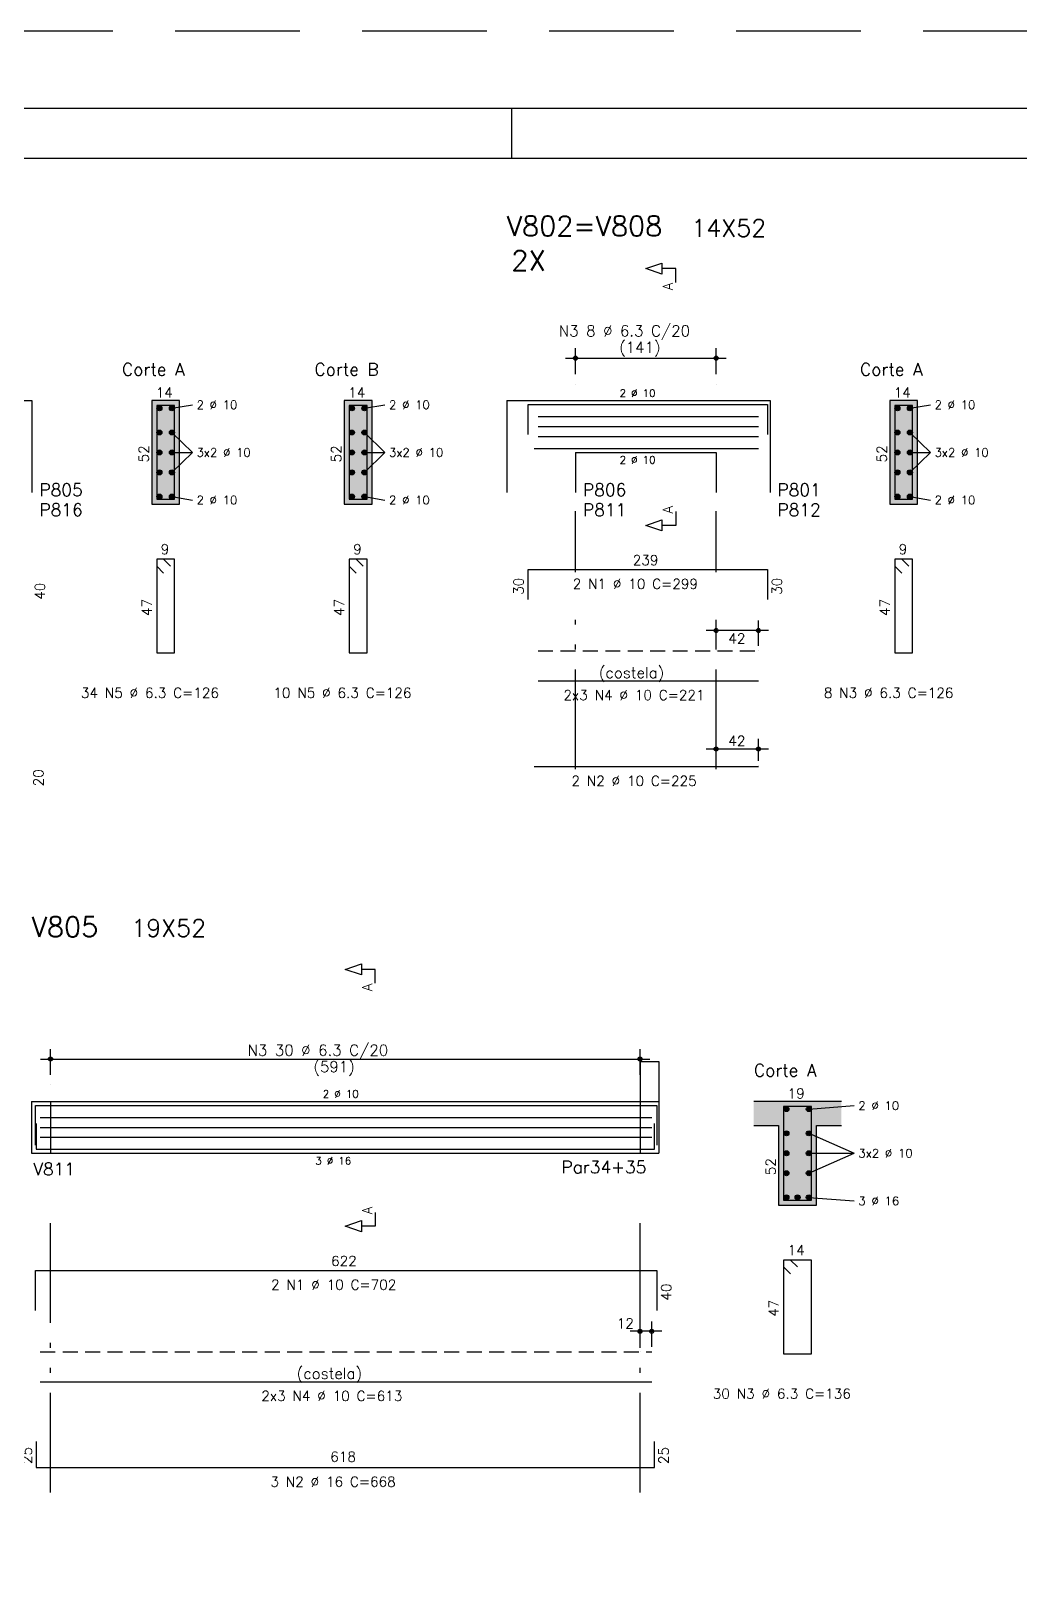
# Model space of a CAD drawing. Extents: x -1.9 to 86, y -1.5 to 61.
# Drawn here: x 24.41 to 44.23, y 29.66 to 60.95 of the extents above; entities that cross this region are included whole.
import ezdxf

# ---------------------------------------------------------------- set-up
doc = ezdxf.new("R2010")
doc.units = 0
doc.header["$MEASUREMENT"] = 0
for name, pattern in [('ESTILO_TQS_0001', [0.45, 0.3, -0.15]), ('ESTILO_TQS_0004', [3.3, 2, -0.4, 0.05, -0.4, 0.05, -0.4]), ('HIDDEN', [0.375, 0.25, -0.125])]:
    doc.linetypes.add(name, pattern=pattern)
doc.layers.get('0').update_dxf_attribs({"linetype": 'CONTINUOUS'})
doc.layers.get('Defpoints').update_dxf_attribs({"linetype": 'CONTINUOUS'})
for name, color, linetype in [('ARQ_FOLHA', 7, 'CONTINUOUS'), ('PENA_01', 1, 'CONTINUOUS'), ('PENA_02', 2, 'CONTINUOUS'), ('PENA_03', 3, 'CONTINUOUS'), ('PENA_04', 4, 'CONTINUOUS'), ('PENA_05', 5, 'CONTINUOUS'), ('PENA_06', 6, 'CONTINUOUS'), ('PENA_10', 253, 'CONTINUOUS')]:
    doc.layers.add(name, color=color, linetype=linetype)
doc.styles.get("Standard").update_dxf_attribs({"font": 'ROMANS.SHX'})

# ---------------------------------------------------------------- blocks, each defined once
blk = doc.blocks.new('FOLHA A1 - 841 X 594')
at = {"layer": 'ARQ_FOLHA', "color": 1}
blk.add_line((-500.5, 584), (-500.5, 594), dxfattribs=at)
for points in [[(-841, 0), (0, 0), (0, 594), (-841, 594)], [(-816, 10), (-10, 10), (-10, 584), (-816, 584)]]:
    blk.add_lwpolyline(points, close=True, dxfattribs=at)
at = {"layer": 'Defpoints', "color": 8, "linetype": 'HIDDEN', "ltscale": 100}
blk.add_lwpolyline([(-860.5, 609.5), (-860.5, -15.5), (19.5, -15.5), (19.5, 609.5)], close=True, dxfattribs=at)
blk = doc.blocks.new('*U24')
blk.add_blockref('FOLHA A1 - 841 X 594', (0, 0))

msp = doc.modelspace()

# ---------------------------------------------------------------- linework, layer by layer
at = {"layer": 'PENA_01', "linetype": 'Continuous'}
for p, q in [((35.326, 54.074), (35.326, 54.594)), ((38.146, 54.074), (38.146, 54.594)), ((35.126, 54.394), (38.346, 54.394)), ((27.233, 53.389), (27.643, 53.459)), ((31.093, 53.389), (31.503, 53.459)), ((42.031, 53.389), (42.441, 53.459)), ((27.233, 52.904), (27.643, 52.504)), ((31.093, 52.904), (31.503, 52.504)), ((42.031, 52.904), (42.441, 52.504)), ((27.233, 52.104), (27.643, 52.504)), ((27.233, 52.504), (27.643, 52.504)), ((31.093, 52.104), (31.503, 52.504)), ((31.093, 52.504), (31.503, 52.504)), ((42.031, 52.104), (42.441, 52.504)), ((42.031, 52.504), (42.441, 52.504)), ((27.233, 51.619), (27.643, 51.549)), ((31.093, 51.619), (31.503, 51.549)), ((42.031, 51.619), (42.441, 51.549)), ((39.194, 48.934), (37.946, 48.934)), ((37.946, 46.559), (39.194, 46.559)), ((24.799, 40.022), (24.799, 40.542)), ((36.619, 40.022), (36.619, 40.542)), ((24.599, 40.342), (36.819, 40.342)), ((24.419, 39.492), (24.799, 39.492)), ((24.799, 39.492), (24.799, 38.452)), ((36.619, 39.492), (36.619, 38.452)), ((36.619, 39.492), (36.999, 39.492)), ((40.004, 39.337), (40.914, 39.407)), ((40.004, 38.852), (40.914, 38.452)), ((24.419, 38.452), (24.799, 38.452)), ((36.619, 38.452), (36.999, 38.452)), ((40.004, 38.052), (40.914, 38.452)), ((40.004, 38.452), (40.914, 38.452)), ((40.004, 37.567), (40.914, 37.497)), ((37.055, 34.882), (36.419, 34.882))]:
    msp.add_line(p, q, dxfattribs=at)
at = {"layer": 'PENA_01', "linetype": 'ESTILO_TQS_0004'}
for p, q in [((35.326, 50.101), (35.326, 51.324)), ((38.146, 50.101), (38.146, 51.324)), ((35.326, 46.151), (35.326, 49.217)), ((38.146, 46.151), (38.146, 49.217)), ((24.799, 31.652), (24.799, 37.272)), ((36.619, 31.652), (36.619, 37.272))]:
    msp.add_line(p, q, dxfattribs=at)
at = {"layer": 'PENA_02', "linetype": 'Continuous'}
for centre, radius in [((35.326, 54.394), 0.0416), ((35.326, 54.394), 0.0208), ((38.146, 54.394), 0.0416), ((38.146, 54.394), 0.0208), ((38.146, 48.934), 0.04), ((38.146, 48.934), 0.02), ((38.994, 48.934), 0.04), ((38.994, 48.934), 0.02), ((38.146, 46.559), 0.04), ((38.146, 46.559), 0.02), ((38.994, 46.559), 0.04), ((38.994, 46.559), 0.02), ((24.799, 40.342), 0.0416), ((36.619, 40.342), 0.0416), ((24.799, 40.342), 0.0208), ((36.619, 40.342), 0.0208), ((36.619, 34.882), 0.04), ((36.619, 34.882), 0.02), ((36.855, 34.882), 0.04), ((36.855, 34.882), 0.02)]:
    msp.add_circle(centre, radius, dxfattribs=at)
at = {"layer": 'PENA_03', "linetype": 'Continuous'}
for p, q in [((35.326, 53.874), (35.326, 53.874)), ((38.146, 53.874), (38.146, 53.874)), ((23.748, 53.544), (24.428, 53.544)), ((24.428, 53.544), (24.428, 52.504)), ((27.388, 53.544), (26.828, 53.544)), ((26.828, 53.544), (26.828, 51.464)), ((27.388, 51.464), (27.388, 53.544)), ((31.248, 53.544), (30.688, 53.544)), ((30.688, 53.544), (30.688, 51.464)), ((31.248, 51.464), (31.248, 53.544)), ((33.946, 53.544), (33.946, 52.504)), ((33.946, 53.544), (35.326, 53.544)), ((35.326, 53.544), (38.146, 53.544)), ((38.146, 53.544), (39.226, 53.544)), ((39.226, 53.544), (39.226, 52.504)), ((42.186, 53.544), (41.626, 53.544)), ((41.626, 53.544), (41.626, 51.464)), ((42.186, 51.464), (42.186, 53.544)), ((24.428, 52.504), (24.428, 51.704)), ((33.946, 52.504), (33.946, 51.704)), ((35.326, 52.504), (38.146, 52.504)), ((35.326, 52.504), (35.326, 51.704)), ((38.146, 52.504), (38.146, 51.704)), ((39.226, 52.504), (39.226, 51.704)), ((26.828, 51.464), (27.388, 51.464)), ((30.688, 51.464), (31.248, 51.464)), ((41.626, 51.464), (42.186, 51.464)), ((38.146, 48.624), (38.146, 49.134)), ((38.994, 48.624), (38.994, 49.134)), ((38.146, 48.524), (38.146, 48.524)), ((38.994, 48.524), (38.994, 48.524)), ((38.146, 46.319), (38.146, 46.759)), ((38.994, 46.319), (38.994, 46.759)), ((38.146, 46.219), (38.146, 46.219)), ((38.994, 46.219), (38.994, 46.219)), ((36.619, 40.292), (36.619, 38.452)), ((36.619, 40.292), (36.999, 40.292)), ((36.999, 40.292), (36.999, 38.452)), ((24.799, 39.822), (24.799, 39.822)), ((36.619, 39.822), (36.619, 39.822)), ((24.419, 39.492), (24.419, 38.452)), ((24.419, 39.492), (24.419, 38.452)), ((24.419, 39.492), (24.419, 38.452)), ((24.419, 39.492), (24.799, 39.492)), ((24.799, 39.492), (36.619, 39.492)), ((24.799, 39.492), (24.799, 38.452)), ((36.619, 39.492), (36.619, 38.452)), ((36.999, 39.492), (36.999, 38.452)), ((40.659, 39.492), (38.899, 39.492)), ((38.899, 39.012), (39.399, 39.012)), ((39.399, 39.012), (39.399, 37.412)), ((40.159, 37.412), (40.159, 39.012)), ((40.159, 39.012), (40.659, 39.012)), ((24.419, 38.452), (24.799, 38.452)), ((24.799, 38.452), (36.619, 38.452)), ((36.619, 38.452), (36.999, 38.452)), ((39.399, 37.412), (40.159, 37.412)), ((36.619, 34.572), (36.619, 35.082)), ((36.855, 34.572), (36.855, 35.082)), ((36.619, 34.472), (36.619, 34.472)), ((36.855, 34.472), (36.855, 34.472))]:
    msp.add_line(p, q, dxfattribs=at)
for points in [[(37.336, 55.914), (37.336, 56.19), (37.059, 56.19), (37.059, 56.08), (36.736, 56.19), (37.059, 56.301), (37.059, 56.19)], [(37.336, 51.319), (37.336, 51.042), (37.059, 51.042), (37.059, 50.931), (36.736, 51.042), (37.059, 51.152), (37.059, 51.042)], [(31.309, 41.862), (31.309, 42.139), (31.032, 42.139), (31.032, 42.028), (30.709, 42.139), (31.032, 42.25), (31.032, 42.139)], [(31.309, 37.267), (31.309, 36.99), (31.032, 36.99), (31.032, 36.879), (30.709, 36.99), (31.032, 37.101), (31.032, 36.99)]]:
    msp.add_lwpolyline(points, dxfattribs=at)
for centre in [(26.983, 53.389), (27.233, 53.389), (30.843, 53.389), (31.093, 53.389), (41.781, 53.389), (42.031, 53.389), (26.983, 52.904), (27.233, 52.904), (30.843, 52.904), (31.093, 52.904), (41.781, 52.904), (42.031, 52.904), (26.983, 52.504), (27.233, 52.504), (30.843, 52.504), (31.093, 52.504), (41.781, 52.504), (42.031, 52.504), (26.983, 52.104), (27.233, 52.104), (30.843, 52.104), (31.093, 52.104), (41.781, 52.104), (42.031, 52.104), (26.983, 51.619), (27.233, 51.619), (30.843, 51.619), (31.093, 51.619), (41.781, 51.619), (42.031, 51.619), (39.554, 39.337), (40.004, 39.337), (39.554, 38.852), (40.004, 38.852), (39.554, 38.452), (40.004, 38.452), (39.554, 38.052), (40.004, 38.052), (39.554, 37.567), (39.779, 37.567), (40.004, 37.567)]:
    msp.add_circle(centre, 0.05, dxfattribs=at)
for points in [[(27.033, 53.389), (26.958, 53.432), (26.936, 53.406)], [(27.033, 53.389), (26.936, 53.406), (26.936, 53.371)], [(27.033, 53.389), (26.936, 53.371), (26.958, 53.345)], [(27.033, 53.389), (26.992, 53.438), (26.958, 53.432)], [(27.033, 53.389), (26.958, 53.345), (26.992, 53.339)], [(27.033, 53.389), (27.022, 53.421), (26.992, 53.438)], [(27.033, 53.389), (26.992, 53.339), (27.022, 53.356)], [(27.033, 53.389), (27.022, 53.356), (27.033, 53.389)], [(27.283, 53.389), (27.208, 53.432), (27.186, 53.406)], [(27.283, 53.389), (27.186, 53.406), (27.186, 53.371)], [(27.283, 53.389), (27.186, 53.371), (27.208, 53.345)], [(27.283, 53.389), (27.242, 53.438), (27.208, 53.432)], [(27.283, 53.389), (27.208, 53.345), (27.242, 53.339)], [(27.283, 53.389), (27.272, 53.421), (27.242, 53.438)], [(27.283, 53.389), (27.242, 53.339), (27.272, 53.356)], [(27.283, 53.389), (27.272, 53.356), (27.283, 53.389)], [(30.893, 53.389), (30.818, 53.432), (30.796, 53.406)], [(30.893, 53.389), (30.796, 53.406), (30.796, 53.371)], [(30.893, 53.389), (30.796, 53.371), (30.818, 53.345)], [(30.893, 53.389), (30.852, 53.438), (30.818, 53.432)], [(30.893, 53.389), (30.818, 53.345), (30.852, 53.339)], [(30.893, 53.389), (30.882, 53.421), (30.852, 53.438)], [(30.893, 53.389), (30.852, 53.339), (30.882, 53.356)], [(30.893, 53.389), (30.882, 53.356), (30.893, 53.389)], [(31.143, 53.389), (31.068, 53.432), (31.046, 53.406)], [(31.143, 53.389), (31.046, 53.406), (31.046, 53.371)], [(31.143, 53.389), (31.046, 53.371), (31.068, 53.345)], [(31.143, 53.389), (31.102, 53.438), (31.068, 53.432)], [(31.143, 53.389), (31.068, 53.345), (31.102, 53.339)], [(31.143, 53.389), (31.132, 53.421), (31.102, 53.438)], [(31.143, 53.389), (31.102, 53.339), (31.132, 53.356)], [(31.143, 53.389), (31.132, 53.356), (31.143, 53.389)], [(41.831, 53.389), (41.756, 53.432), (41.734, 53.406)], [(41.831, 53.389), (41.734, 53.406), (41.734, 53.371)], [(41.831, 53.389), (41.734, 53.371), (41.756, 53.345)], [(41.831, 53.389), (41.789, 53.438), (41.756, 53.432)], [(41.831, 53.389), (41.756, 53.345), (41.789, 53.339)], [(41.831, 53.389), (41.819, 53.421), (41.789, 53.438)], [(41.831, 53.389), (41.789, 53.339), (41.819, 53.356)], [(41.831, 53.389), (41.819, 53.356), (41.831, 53.389)], [(42.081, 53.389), (42.006, 53.432), (41.984, 53.406)], [(42.081, 53.389), (41.984, 53.406), (41.984, 53.371)], [(42.081, 53.389), (41.984, 53.371), (42.006, 53.345)], [(42.081, 53.389), (42.039, 53.438), (42.006, 53.432)], [(42.081, 53.389), (42.006, 53.345), (42.039, 53.339)], [(42.081, 53.389), (42.069, 53.421), (42.039, 53.438)], [(42.081, 53.389), (42.039, 53.339), (42.069, 53.356)], [(42.081, 53.389), (42.069, 53.356), (42.081, 53.389)], [(27.033, 52.904), (26.958, 52.947), (26.936, 52.921)], [(27.033, 52.904), (26.936, 52.921), (26.936, 52.886)], [(27.033, 52.904), (26.936, 52.886), (26.958, 52.86)], [(27.033, 52.904), (26.992, 52.953), (26.958, 52.947)], [(27.033, 52.904), (26.958, 52.86), (26.992, 52.854)], [(27.033, 52.904), (27.022, 52.936), (26.992, 52.953)], [(27.033, 52.904), (26.992, 52.854), (27.022, 52.871)], [(27.033, 52.904), (27.022, 52.871), (27.033, 52.904)], [(27.283, 52.904), (27.208, 52.947), (27.186, 52.921)], [(27.283, 52.904), (27.186, 52.921), (27.186, 52.886)], [(27.283, 52.904), (27.186, 52.886), (27.208, 52.86)], [(27.283, 52.904), (27.242, 52.953), (27.208, 52.947)], [(27.283, 52.904), (27.208, 52.86), (27.242, 52.854)], [(27.283, 52.904), (27.272, 52.936), (27.242, 52.953)], [(27.283, 52.904), (27.242, 52.854), (27.272, 52.871)], [(27.283, 52.904), (27.272, 52.871), (27.283, 52.904)], [(30.893, 52.904), (30.818, 52.947), (30.796, 52.921)], [(30.893, 52.904), (30.796, 52.921), (30.796, 52.886)], [(30.893, 52.904), (30.796, 52.886), (30.818, 52.86)], [(30.893, 52.904), (30.852, 52.953), (30.818, 52.947)], [(30.893, 52.904), (30.818, 52.86), (30.852, 52.854)], [(30.893, 52.904), (30.882, 52.936), (30.852, 52.953)], [(30.893, 52.904), (30.852, 52.854), (30.882, 52.871)], [(30.893, 52.904), (30.882, 52.871), (30.893, 52.904)], [(31.143, 52.904), (31.068, 52.947), (31.046, 52.921)], [(31.143, 52.904), (31.046, 52.921), (31.046, 52.886)], [(31.143, 52.904), (31.046, 52.886), (31.068, 52.86)], [(31.143, 52.904), (31.102, 52.953), (31.068, 52.947)], [(31.143, 52.904), (31.068, 52.86), (31.102, 52.854)], [(31.143, 52.904), (31.132, 52.936), (31.102, 52.953)], [(31.143, 52.904), (31.102, 52.854), (31.132, 52.871)], [(31.143, 52.904), (31.132, 52.871), (31.143, 52.904)], [(41.831, 52.904), (41.756, 52.947), (41.734, 52.921)], [(41.831, 52.904), (41.734, 52.921), (41.734, 52.886)], [(41.831, 52.904), (41.734, 52.886), (41.756, 52.86)], [(41.831, 52.904), (41.789, 52.953), (41.756, 52.947)], [(41.831, 52.904), (41.756, 52.86), (41.789, 52.854)], [(41.831, 52.904), (41.819, 52.936), (41.789, 52.953)], [(41.831, 52.904), (41.789, 52.854), (41.819, 52.871)], [(41.831, 52.904), (41.819, 52.871), (41.831, 52.904)], [(42.081, 52.904), (42.006, 52.947), (41.984, 52.921)], [(42.081, 52.904), (41.984, 52.921), (41.984, 52.886)], [(42.081, 52.904), (41.984, 52.886), (42.006, 52.86)], [(42.081, 52.904), (42.039, 52.953), (42.006, 52.947)], [(42.081, 52.904), (42.006, 52.86), (42.039, 52.854)], [(42.081, 52.904), (42.069, 52.936), (42.039, 52.953)], [(42.081, 52.904), (42.039, 52.854), (42.069, 52.871)], [(42.081, 52.904), (42.069, 52.871), (42.081, 52.904)], [(27.033, 52.504), (26.958, 52.547), (26.936, 52.521)], [(27.033, 52.504), (26.936, 52.521), (26.936, 52.486)], [(27.033, 52.504), (26.936, 52.486), (26.958, 52.46)], [(27.033, 52.504), (26.992, 52.553), (26.958, 52.547)], [(27.033, 52.504), (26.958, 52.46), (26.992, 52.454)], [(27.033, 52.504), (27.022, 52.536), (26.992, 52.553)], [(27.033, 52.504), (26.992, 52.454), (27.022, 52.471)], [(27.033, 52.504), (27.022, 52.471), (27.033, 52.504)], [(27.283, 52.504), (27.208, 52.547), (27.186, 52.521)], [(27.283, 52.504), (27.186, 52.521), (27.186, 52.486)], [(27.283, 52.504), (27.186, 52.486), (27.208, 52.46)], [(27.283, 52.504), (27.242, 52.553), (27.208, 52.547)], [(27.283, 52.504), (27.208, 52.46), (27.242, 52.454)], [(27.283, 52.504), (27.272, 52.536), (27.242, 52.553)], [(27.283, 52.504), (27.242, 52.454), (27.272, 52.471)], [(27.283, 52.504), (27.272, 52.471), (27.283, 52.504)], [(30.893, 52.504), (30.818, 52.547), (30.796, 52.521)], [(30.893, 52.504), (30.796, 52.521), (30.796, 52.486)], [(30.893, 52.504), (30.796, 52.486), (30.818, 52.46)], [(30.893, 52.504), (30.852, 52.553), (30.818, 52.547)], [(30.893, 52.504), (30.818, 52.46), (30.852, 52.454)], [(30.893, 52.504), (30.882, 52.536), (30.852, 52.553)], [(30.893, 52.504), (30.852, 52.454), (30.882, 52.471)], [(30.893, 52.504), (30.882, 52.471), (30.893, 52.504)], [(31.143, 52.504), (31.068, 52.547), (31.046, 52.521)], [(31.143, 52.504), (31.046, 52.521), (31.046, 52.486)], [(31.143, 52.504), (31.046, 52.486), (31.068, 52.46)], [(31.143, 52.504), (31.102, 52.553), (31.068, 52.547)], [(31.143, 52.504), (31.068, 52.46), (31.102, 52.454)], [(31.143, 52.504), (31.132, 52.536), (31.102, 52.553)], [(31.143, 52.504), (31.102, 52.454), (31.132, 52.471)], [(31.143, 52.504), (31.132, 52.471), (31.143, 52.504)], [(41.831, 52.504), (41.756, 52.547), (41.734, 52.521)], [(41.831, 52.504), (41.734, 52.521), (41.734, 52.486)], [(41.831, 52.504), (41.734, 52.486), (41.756, 52.46)], [(41.831, 52.504), (41.789, 52.553), (41.756, 52.547)], [(41.831, 52.504), (41.756, 52.46), (41.789, 52.454)], [(41.831, 52.504), (41.819, 52.536), (41.789, 52.553)], [(41.831, 52.504), (41.789, 52.454), (41.819, 52.471)], [(41.831, 52.504), (41.819, 52.471), (41.831, 52.504)], [(42.081, 52.504), (42.006, 52.547), (41.984, 52.521)], [(42.081, 52.504), (41.984, 52.521), (41.984, 52.486)], [(42.081, 52.504), (41.984, 52.486), (42.006, 52.46)], [(42.081, 52.504), (42.039, 52.553), (42.006, 52.547)], [(42.081, 52.504), (42.006, 52.46), (42.039, 52.454)], [(42.081, 52.504), (42.069, 52.536), (42.039, 52.553)], [(42.081, 52.504), (42.039, 52.454), (42.069, 52.471)], [(42.081, 52.504), (42.069, 52.471), (42.081, 52.504)], [(27.033, 52.104), (26.958, 52.147), (26.936, 52.121)], [(27.033, 52.104), (26.936, 52.121), (26.936, 52.086)], [(27.033, 52.104), (26.936, 52.086), (26.958, 52.06)], [(27.033, 52.104), (26.992, 52.153), (26.958, 52.147)], [(27.033, 52.104), (26.958, 52.06), (26.992, 52.054)], [(27.033, 52.104), (27.022, 52.136), (26.992, 52.153)], [(27.033, 52.104), (26.992, 52.054), (27.022, 52.071)], [(27.033, 52.104), (27.022, 52.071), (27.033, 52.104)], [(27.283, 52.104), (27.208, 52.147), (27.186, 52.121)], [(27.283, 52.104), (27.186, 52.121), (27.186, 52.086)], [(27.283, 52.104), (27.186, 52.086), (27.208, 52.06)], [(27.283, 52.104), (27.242, 52.153), (27.208, 52.147)], [(27.283, 52.104), (27.208, 52.06), (27.242, 52.054)], [(27.283, 52.104), (27.272, 52.136), (27.242, 52.153)], [(27.283, 52.104), (27.242, 52.054), (27.272, 52.071)], [(27.283, 52.104), (27.272, 52.071), (27.283, 52.104)], [(30.893, 52.104), (30.818, 52.147), (30.796, 52.121)], [(30.893, 52.104), (30.796, 52.121), (30.796, 52.086)], [(30.893, 52.104), (30.796, 52.086), (30.818, 52.06)], [(30.893, 52.104), (30.852, 52.153), (30.818, 52.147)], [(30.893, 52.104), (30.818, 52.06), (30.852, 52.054)], [(30.893, 52.104), (30.882, 52.136), (30.852, 52.153)], [(30.893, 52.104), (30.852, 52.054), (30.882, 52.071)], [(30.893, 52.104), (30.882, 52.071), (30.893, 52.104)], [(31.143, 52.104), (31.068, 52.147), (31.046, 52.121)], [(31.143, 52.104), (31.046, 52.121), (31.046, 52.086)], [(31.143, 52.104), (31.046, 52.086), (31.068, 52.06)], [(31.143, 52.104), (31.102, 52.153), (31.068, 52.147)], [(31.143, 52.104), (31.068, 52.06), (31.102, 52.054)], [(31.143, 52.104), (31.132, 52.136), (31.102, 52.153)], [(31.143, 52.104), (31.102, 52.054), (31.132, 52.071)], [(31.143, 52.104), (31.132, 52.071), (31.143, 52.104)], [(41.831, 52.104), (41.756, 52.147), (41.734, 52.121)], [(41.831, 52.104), (41.734, 52.121), (41.734, 52.086)], [(41.831, 52.104), (41.734, 52.086), (41.756, 52.06)], [(41.831, 52.104), (41.789, 52.153), (41.756, 52.147)], [(41.831, 52.104), (41.756, 52.06), (41.789, 52.054)], [(41.831, 52.104), (41.819, 52.136), (41.789, 52.153)], [(41.831, 52.104), (41.789, 52.054), (41.819, 52.071)], [(41.831, 52.104), (41.819, 52.071), (41.831, 52.104)], [(42.081, 52.104), (42.006, 52.147), (41.984, 52.121)], [(42.081, 52.104), (41.984, 52.121), (41.984, 52.086)], [(42.081, 52.104), (41.984, 52.086), (42.006, 52.06)], [(42.081, 52.104), (42.039, 52.153), (42.006, 52.147)], [(42.081, 52.104), (42.006, 52.06), (42.039, 52.054)], [(42.081, 52.104), (42.069, 52.136), (42.039, 52.153)], [(42.081, 52.104), (42.039, 52.054), (42.069, 52.071)], [(42.081, 52.104), (42.069, 52.071), (42.081, 52.104)], [(27.033, 51.619), (26.958, 51.662), (26.936, 51.636)], [(27.033, 51.619), (26.936, 51.636), (26.936, 51.601)], [(27.033, 51.619), (26.992, 51.668), (26.958, 51.662)], [(27.033, 51.619), (27.022, 51.651), (26.992, 51.668)], [(27.283, 51.619), (27.208, 51.662), (27.186, 51.636)], [(27.283, 51.619), (27.186, 51.636), (27.186, 51.601)], [(27.283, 51.619), (27.242, 51.668), (27.208, 51.662)], [(27.283, 51.619), (27.272, 51.651), (27.242, 51.668)], [(30.893, 51.619), (30.818, 51.662), (30.796, 51.636)], [(30.893, 51.619), (30.796, 51.636), (30.796, 51.601)], [(30.893, 51.619), (30.852, 51.668), (30.818, 51.662)], [(30.893, 51.619), (30.882, 51.651), (30.852, 51.668)], [(31.143, 51.619), (31.068, 51.662), (31.046, 51.636)], [(31.143, 51.619), (31.046, 51.636), (31.046, 51.601)], [(31.143, 51.619), (31.102, 51.668), (31.068, 51.662)], [(31.143, 51.619), (31.132, 51.651), (31.102, 51.668)], [(41.831, 51.619), (41.756, 51.662), (41.734, 51.636)], [(41.831, 51.619), (41.734, 51.636), (41.734, 51.601)], [(41.831, 51.619), (41.789, 51.668), (41.756, 51.662)], [(41.831, 51.619), (41.819, 51.651), (41.789, 51.668)], [(42.081, 51.619), (42.006, 51.662), (41.984, 51.636)], [(42.081, 51.619), (41.984, 51.636), (41.984, 51.601)], [(42.081, 51.619), (42.039, 51.668), (42.006, 51.662)], [(42.081, 51.619), (42.069, 51.651), (42.039, 51.668)], [(27.033, 51.619), (26.936, 51.601), (26.958, 51.575)], [(27.033, 51.619), (26.958, 51.575), (26.992, 51.569)], [(27.033, 51.619), (26.992, 51.569), (27.022, 51.586)], [(27.033, 51.619), (27.022, 51.586), (27.033, 51.619)], [(27.283, 51.619), (27.186, 51.601), (27.208, 51.575)], [(27.283, 51.619), (27.208, 51.575), (27.242, 51.569)], [(27.283, 51.619), (27.242, 51.569), (27.272, 51.586)], [(27.283, 51.619), (27.272, 51.586), (27.283, 51.619)], [(30.893, 51.619), (30.796, 51.601), (30.818, 51.575)], [(30.893, 51.619), (30.818, 51.575), (30.852, 51.569)], [(30.893, 51.619), (30.852, 51.569), (30.882, 51.586)], [(30.893, 51.619), (30.882, 51.586), (30.893, 51.619)], [(31.143, 51.619), (31.046, 51.601), (31.068, 51.575)], [(31.143, 51.619), (31.068, 51.575), (31.102, 51.569)], [(31.143, 51.619), (31.102, 51.569), (31.132, 51.586)], [(31.143, 51.619), (31.132, 51.586), (31.143, 51.619)], [(41.831, 51.619), (41.734, 51.601), (41.756, 51.575)], [(41.831, 51.619), (41.756, 51.575), (41.789, 51.569)], [(41.831, 51.619), (41.789, 51.569), (41.819, 51.586)], [(41.831, 51.619), (41.819, 51.586), (41.831, 51.619)], [(42.081, 51.619), (41.984, 51.601), (42.006, 51.575)], [(42.081, 51.619), (42.006, 51.575), (42.039, 51.569)], [(42.081, 51.619), (42.039, 51.569), (42.069, 51.586)], [(42.081, 51.619), (42.069, 51.586), (42.081, 51.619)], [(39.604, 39.337), (39.529, 39.38), (39.507, 39.354)], [(39.604, 39.337), (39.507, 39.354), (39.507, 39.32)], [(39.604, 39.337), (39.507, 39.32), (39.529, 39.294)], [(39.604, 39.337), (39.563, 39.386), (39.529, 39.38)], [(39.604, 39.337), (39.529, 39.294), (39.563, 39.288)], [(39.604, 39.337), (39.593, 39.369), (39.563, 39.386)], [(39.604, 39.337), (39.563, 39.288), (39.593, 39.305)], [(39.604, 39.337), (39.593, 39.305), (39.604, 39.337)], [(40.054, 39.337), (39.979, 39.38), (39.957, 39.354)], [(40.054, 39.337), (39.957, 39.354), (39.957, 39.32)], [(40.054, 39.337), (39.957, 39.32), (39.979, 39.294)], [(40.054, 39.337), (40.013, 39.386), (39.979, 39.38)], [(40.054, 39.337), (39.979, 39.294), (40.013, 39.288)], [(40.054, 39.337), (40.043, 39.369), (40.013, 39.386)], [(40.054, 39.337), (40.013, 39.288), (40.043, 39.305)], [(40.054, 39.337), (40.043, 39.305), (40.054, 39.337)], [(39.604, 38.852), (39.529, 38.895), (39.507, 38.869)], [(39.604, 38.852), (39.507, 38.869), (39.507, 38.835)], [(39.604, 38.852), (39.507, 38.835), (39.529, 38.809)], [(39.604, 38.852), (39.563, 38.901), (39.529, 38.895)], [(39.604, 38.852), (39.529, 38.809), (39.563, 38.803)], [(39.604, 38.852), (39.593, 38.884), (39.563, 38.901)], [(39.604, 38.852), (39.563, 38.803), (39.593, 38.82)], [(39.604, 38.852), (39.593, 38.82), (39.604, 38.852)], [(40.054, 38.852), (39.979, 38.895), (39.957, 38.869)], [(40.054, 38.852), (39.957, 38.869), (39.957, 38.835)], [(40.054, 38.852), (39.957, 38.835), (39.979, 38.809)], [(40.054, 38.852), (40.013, 38.901), (39.979, 38.895)], [(40.054, 38.852), (39.979, 38.809), (40.013, 38.803)], [(40.054, 38.852), (40.043, 38.884), (40.013, 38.901)], [(40.054, 38.852), (40.013, 38.803), (40.043, 38.82)], [(40.054, 38.852), (40.043, 38.82), (40.054, 38.852)], [(39.604, 38.452), (39.529, 38.495), (39.507, 38.469)], [(39.604, 38.452), (39.563, 38.501), (39.529, 38.495)], [(39.604, 38.452), (39.593, 38.484), (39.563, 38.501)], [(40.054, 38.452), (39.979, 38.495), (39.957, 38.469)], [(40.054, 38.452), (40.013, 38.501), (39.979, 38.495)], [(40.054, 38.452), (40.043, 38.484), (40.013, 38.501)], [(39.604, 38.452), (39.507, 38.469), (39.507, 38.435)], [(39.604, 38.452), (39.507, 38.435), (39.529, 38.409)], [(39.604, 38.452), (39.529, 38.409), (39.563, 38.403)], [(39.604, 38.452), (39.563, 38.403), (39.593, 38.42)], [(39.604, 38.452), (39.593, 38.42), (39.604, 38.452)], [(40.054, 38.452), (39.957, 38.469), (39.957, 38.435)], [(40.054, 38.452), (39.957, 38.435), (39.979, 38.409)], [(40.054, 38.452), (39.979, 38.409), (40.013, 38.403)], [(40.054, 38.452), (40.013, 38.403), (40.043, 38.42)], [(40.054, 38.452), (40.043, 38.42), (40.054, 38.452)], [(39.604, 38.052), (39.529, 38.095), (39.507, 38.069)], [(39.604, 38.052), (39.507, 38.069), (39.507, 38.035)], [(39.604, 38.052), (39.507, 38.035), (39.529, 38.009)], [(39.604, 38.052), (39.563, 38.101), (39.529, 38.095)], [(39.604, 38.052), (39.529, 38.009), (39.563, 38.003)], [(39.604, 38.052), (39.593, 38.084), (39.563, 38.101)], [(39.604, 38.052), (39.563, 38.003), (39.593, 38.02)], [(39.604, 38.052), (39.593, 38.02), (39.604, 38.052)], [(40.054, 38.052), (39.979, 38.095), (39.957, 38.069)], [(40.054, 38.052), (39.957, 38.069), (39.957, 38.035)], [(40.054, 38.052), (39.957, 38.035), (39.979, 38.009)], [(40.054, 38.052), (40.013, 38.101), (39.979, 38.095)], [(40.054, 38.052), (39.979, 38.009), (40.013, 38.003)], [(40.054, 38.052), (40.043, 38.084), (40.013, 38.101)], [(40.054, 38.052), (40.013, 38.003), (40.043, 38.02)], [(40.054, 38.052), (40.043, 38.02), (40.054, 38.052)], [(39.604, 37.567), (39.529, 37.61), (39.507, 37.584)], [(39.604, 37.567), (39.507, 37.584), (39.507, 37.55)], [(39.604, 37.567), (39.507, 37.55), (39.529, 37.524)], [(39.604, 37.567), (39.563, 37.616), (39.529, 37.61)], [(39.604, 37.567), (39.529, 37.524), (39.563, 37.518)], [(39.604, 37.567), (39.593, 37.599), (39.563, 37.616)], [(39.604, 37.567), (39.563, 37.518), (39.593, 37.535)], [(39.604, 37.567), (39.593, 37.535), (39.604, 37.567)], [(39.829, 37.567), (39.754, 37.61), (39.732, 37.584)], [(39.829, 37.567), (39.732, 37.584), (39.732, 37.55)], [(39.829, 37.567), (39.732, 37.55), (39.754, 37.524)], [(39.829, 37.567), (39.788, 37.616), (39.754, 37.61)], [(39.829, 37.567), (39.754, 37.524), (39.788, 37.518)], [(39.829, 37.567), (39.818, 37.599), (39.788, 37.616)], [(39.829, 37.567), (39.788, 37.518), (39.818, 37.535)], [(39.829, 37.567), (39.818, 37.535), (39.829, 37.567)], [(40.054, 37.567), (39.979, 37.61), (39.957, 37.584)], [(40.054, 37.567), (39.957, 37.584), (39.957, 37.55)], [(40.054, 37.567), (39.957, 37.55), (39.979, 37.524)], [(40.054, 37.567), (40.013, 37.616), (39.979, 37.61)], [(40.054, 37.567), (39.979, 37.524), (40.013, 37.518)], [(40.054, 37.567), (40.043, 37.599), (40.013, 37.616)], [(40.054, 37.567), (40.013, 37.518), (40.043, 37.535)], [(40.054, 37.567), (40.043, 37.535), (40.054, 37.567)]]:
    msp.add_solid(points, dxfattribs=at)
at = {"layer": 'PENA_04', "linetype": 'Continuous'}
for p, q in [((34.374, 52.864), (34.374, 53.464)), ((34.374, 53.464), (39.174, 53.464)), ((34.574, 53.224), (38.994, 53.224)), ((39.174, 53.464), (39.174, 52.864)), ((34.574, 53.024), (38.994, 53.024)), ((34.494, 52.584), (38.994, 52.584)), ((34.574, 52.824), (38.994, 52.824)), ((24.495, 38.612), (24.495, 39.412)), ((24.495, 39.412), (36.955, 39.412)), ((24.595, 39.172), (36.855, 39.172)), ((36.955, 39.412), (36.955, 38.612)), ((24.509, 39.052), (24.509, 38.532)), ((24.595, 38.972), (36.855, 38.972)), ((36.909, 38.532), (36.909, 39.052)), ((24.509, 38.532), (36.909, 38.532)), ((24.595, 38.772), (36.855, 38.772))]:
    msp.add_line(p, q, dxfattribs=at)
for points in [[(26.928, 53.444), (26.928, 51.564), (27.288, 51.564), (27.288, 53.444), (26.928, 53.444)], [(30.788, 53.444), (30.788, 51.564), (31.148, 51.564), (31.148, 53.444), (30.788, 53.444)], [(41.726, 53.444), (41.726, 51.564), (42.086, 51.564), (42.086, 53.444), (41.726, 53.444)], [(39.499, 39.392), (39.499, 37.512), (40.059, 37.512), (40.059, 39.392), (39.499, 39.392)]]:
    msp.add_lwpolyline(points, dxfattribs=at)
at = {"layer": 'PENA_05', "linetype": 'Continuous'}
for p, q in [((27.068, 50.364), (26.928, 50.364)), ((26.928, 50.364), (26.928, 48.484)), ((27.288, 50.364), (26.928, 50.364)), ((26.928, 50.364), (26.928, 50.224)), ((26.928, 50.224), (27.068, 50.084)), ((27.208, 50.224), (27.068, 50.364)), ((27.288, 48.484), (27.288, 50.364)), ((30.928, 50.364), (30.788, 50.364)), ((30.788, 50.364), (30.788, 48.484)), ((31.148, 50.364), (30.788, 50.364)), ((30.788, 50.364), (30.788, 50.224)), ((30.788, 50.224), (30.928, 50.084)), ((31.068, 50.224), (30.928, 50.364)), ((31.148, 48.484), (31.148, 50.364)), ((34.374, 49.554), (34.374, 50.154)), ((34.374, 50.154), (39.174, 50.154)), ((39.174, 50.154), (39.174, 49.554)), ((41.866, 50.364), (41.726, 50.364)), ((41.726, 50.364), (41.726, 48.484)), ((42.086, 50.364), (41.726, 50.364)), ((41.726, 50.364), (41.726, 50.224)), ((41.726, 50.224), (41.866, 50.084)), ((42.006, 50.224), (41.866, 50.364)), ((42.086, 48.484), (42.086, 50.364)), ((26.928, 48.484), (27.288, 48.484)), ((30.788, 48.484), (31.148, 48.484)), ((41.726, 48.484), (42.086, 48.484)), ((34.574, 47.924), (38.994, 47.924)), ((34.494, 46.204), (38.994, 46.204)), ((39.639, 36.312), (39.499, 36.312)), ((39.499, 36.312), (39.499, 34.432)), ((40.059, 36.312), (39.499, 36.312)), ((39.499, 36.312), (39.499, 36.172)), ((39.779, 36.172), (39.639, 36.312)), ((40.059, 34.432), (40.059, 36.312)), ((24.495, 35.302), (24.495, 36.102)), ((24.495, 36.102), (36.955, 36.102)), ((36.955, 36.102), (36.955, 35.302)), ((39.499, 36.172), (39.639, 36.032)), ((39.499, 34.432), (40.059, 34.432)), ((24.595, 33.872), (36.855, 33.872)), ((24.509, 32.672), (24.509, 32.152)), ((36.909, 32.152), (36.909, 32.672)), ((24.509, 32.152), (36.909, 32.152))]:
    msp.add_line(p, q, dxfattribs=at)
at = {"layer": 'PENA_06', "linetype": 'ESTILO_TQS_0001'}
for p, q in [((34.574, 48.524), (38.994, 48.524)), ((24.595, 34.472), (36.855, 34.472))]:
    msp.add_line(p, q, dxfattribs=at)
at = {"layer": 'PENA_10', "linetype": 'Continuous'}
for points in [[(27.388, 51.464), (27.388, 53.544), (26.828, 53.544)], [(27.388, 51.464), (26.828, 53.544), (26.828, 51.464)], [(31.248, 51.464), (31.248, 53.544), (30.688, 53.544)], [(31.248, 51.464), (30.688, 53.544), (30.688, 51.464)], [(42.186, 51.464), (42.186, 53.544), (41.626, 53.544)], [(42.186, 51.464), (41.626, 53.544), (41.626, 51.464)], [(27.388, 51.464), (26.828, 51.464), (27.388, 51.464)], [(31.248, 51.464), (30.688, 51.464), (31.248, 51.464)], [(42.186, 51.464), (41.626, 51.464), (42.186, 51.464)], [(38.899, 39.492), (38.899, 39.012), (39.399, 39.012)], [(38.899, 39.492), (39.399, 39.012), (40.659, 39.492)], [(39.399, 39.012), (40.159, 39.012), (40.659, 39.492)], [(40.159, 39.012), (40.659, 39.012), (40.659, 39.492)], [(39.399, 37.412), (40.159, 37.412), (39.399, 39.012)], [(40.159, 37.412), (40.159, 39.012), (39.399, 39.012)]]:
    msp.add_solid(points, dxfattribs=at)

# ---------------------------------------------------------------- block references
at = {"xscale": 0.09999999999999938, "yscale": 0.09999999999999938, "zscale": 0.09999999999999938}
msp.add_blockref('*U24', (84.1, 0), dxfattribs=at)

# ---------------------------------------------------------------- texts
at = {"layer": 'PENA_01', "linetype": 'Continuous'}
for s, p in [('14X52', (37.65, 56.828)), ('19X52', (26.419, 42.792))]:
    msp.add_text(s, height=0.35, dxfattribs=at).set_placement(p)
at = {"layer": 'PENA_02', "linetype": 'Continuous'}
for s, height, p in [('2X', 0.4, (34.04, 56.153)), ('P805', 0.25, (24.578, 51.629)), ('P806', 0.25, (35.476, 51.629)), ('P801', 0.25, (39.376, 51.629)), ('P816', 0.25, (24.578, 51.229)), ('P811', 0.25, (35.476, 51.229)), ('P812', 0.25, (39.376, 51.229)), ('V811', 0.25, (24.457, 38.012)), ('Par34+35', 0.25, (35.044, 38.05))]:
    msp.add_text(s, height=height, dxfattribs=at).set_placement(p)
at = {"layer": 'PENA_02', "linetype": 'ESTILO_TQS_0004'}
for p in [(35.794, 47.979), (29.735, 33.927)]:
    msp.add_text('(costela)', height=0.22, dxfattribs=at).set_placement(p)
at = {"layer": 'PENA_03', "linetype": 'Continuous'}
for s, p in [('A', (37.276, 55.754)), ('52', (26.768, 52.304)), ('52', (30.628, 52.304)), ('52', (41.566, 52.304)), ('A', (37.276, 51.279)), ('40', (24.686, 49.549)), ('30', (34.284, 49.649)), ('30', (39.464, 49.649)), ('47', (26.828, 49.224)), ('47', (30.688, 49.224)), ('47', (41.626, 49.224)), ('20', (24.658, 45.809)), ('A', (31.249, 41.702)), ('52', (39.339, 38.012)), ('A', (31.249, 37.227)), ('40', (37.245, 35.497)), ('47', (39.399, 35.172)), ('25', (24.425, 32.22)), ('25', (37.193, 32.22))]:
    msp.add_text(s, height=0.2, rotation=90, dxfattribs=at).set_placement(p)
for s, height, p in [('N3 8 %%c 6.3 C/20', 0.22, (34.992, 54.832)), ('(141)', 0.22, (36.202, 54.502)), ('Corte A', 0.25, (26.233, 54.044)), ('Corte B', 0.25, (30.093, 54.044)), ('Corte A', 0.25, (41.031, 54.044)), ('14', 0.2, (26.908, 53.604)), ('2 %%c 10', 0.17, (27.728, 53.374)), ('14', 0.2, (30.768, 53.604)), ('2 %%c 10', 0.17, (31.588, 53.374)), ('2 %%c 10', 0.15, (36.211, 53.619)), ('14', 0.2, (41.706, 53.604)), ('2 %%c 10', 0.17, (42.526, 53.374)), ('3x2 %%c 10', 0.17, (27.728, 52.419)), ('3x2 %%c 10', 0.17, (31.588, 52.419)), ('3x2 %%c 10', 0.17, (42.526, 52.419)), ('2 %%c 10', 0.15, (36.211, 52.279)), ('2 %%c 10', 0.17, (27.728, 51.464)), ('2 %%c 10', 0.17, (31.588, 51.464)), ('2 %%c 10', 0.17, (42.526, 51.464)), ('9', 0.2, (27.008, 50.464)), ('9', 0.2, (30.868, 50.464)), ('239', 0.2, (36.474, 50.244)), ('9', 0.2, (41.806, 50.464)), ('2 N1 %%c 10 C=299', 0.2, (35.27, 49.769)), ('42', 0.2, (38.39, 48.674)), ('34 N5 %%c 6.3 C=126', 0.2, (25.408, 47.584)), ('10 N5 %%c 6.3 C=126', 0.2, (29.268, 47.584)), ('2x3 N4 %%c 10 C=221', 0.2, (35.084, 47.539)), ('8 N3 %%c 6.3 C=126', 0.2, (40.306, 47.584)), ('42', 0.2, (38.39, 46.619)), ('2 N2 %%c 10 C=225', 0.2, (35.244, 45.819)), ('N3 30 %%c 6.3 C/20', 0.22, (28.751, 40.408)), ('(591)', 0.22, (30.071, 40.078)), ('Corte A', 0.25, (38.904, 39.992)), ('19', 0.2, (39.579, 39.552)), ('2 %%c 10', 0.15, (30.259, 39.567)), ('2 %%c 10', 0.17, (40.999, 39.322)), ('3x2 %%c 10', 0.17, (40.999, 38.367)), ('3 %%c 16', 0.15, (30.109, 38.227)), ('3 %%c 16', 0.17, (40.999, 37.412)), ('14', 0.2, (39.579, 36.412)), ('622', 0.2, (30.425, 36.192)), ('2 N1 %%c 10 C=702', 0.2, (29.222, 35.717)), ('12', 0.2, (36.153, 34.942)), ('2x3 N4 %%c 10 C=613', 0.2, (29.025, 33.487)), ('30 N3 %%c 6.3 C=136', 0.2, (38.079, 33.532)), ('618', 0.2, (30.409, 32.268)), ('3 N2 %%c 16 C=668', 0.2, (29.209, 31.767))]:
    msp.add_text(s, height=height, dxfattribs=at).set_placement(p)
at = {"layer": 'PENA_06', "linetype": 'Continuous'}
for s, p in [('V802=V808', (33.946, 56.844)), ('V805', (24.419, 42.792))]:
    msp.add_text(s, height=0.4, dxfattribs=at).set_placement(p)

doc.saveas('drawing.dxf')
